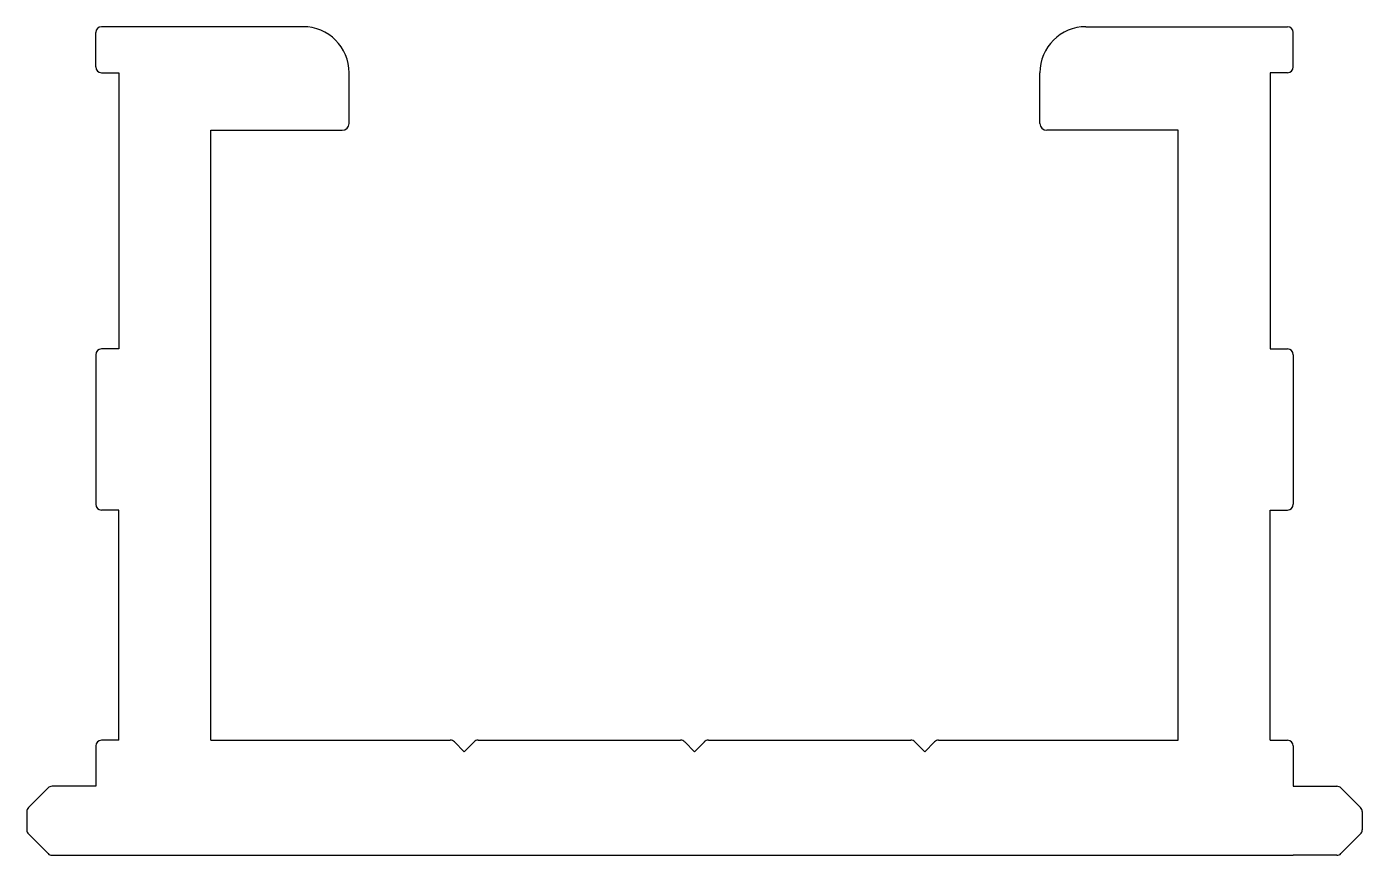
# Model space of a CAD drawing. Extents: x 2333.2 to 2391.2, y 1793.2 to 1829.2.
import ezdxf

# ---------------------------------------------------------------- set-up
doc = ezdxf.new("R2010")
doc.units = 0
doc.layers.add('HT-MAUER', color=6, linetype='CONTINUOUS')

msp = doc.modelspace()

# ---------------------------------------------------------------- linework, layer by layer
at = {"layer": 'HT-MAUER', "color": 0}
for p, q in [((2336.151, 1827.491), (2336.151, 1828.991)), ((2345.151, 1829.241), (2336.401, 1829.241)), ((2379.151, 1829.241), (2387.901, 1829.241)), ((2388.151, 1827.491), (2388.151, 1828.991)), ((2336.401, 1827.241), (2337.151, 1827.241)), ((2337.151, 1827.241), (2337.151, 1815.241)), ((2347.151, 1825.041), (2347.151, 1827.241)), ((2377.151, 1825.041), (2377.151, 1827.241)), ((2387.151, 1827.241), (2387.151, 1815.241)), ((2387.901, 1827.241), (2387.151, 1827.241)), ((2341.151, 1798.241), (2341.151, 1824.741)), ((2341.151, 1824.741), (2346.851, 1824.741)), ((2383.151, 1824.741), (2377.451, 1824.741)), ((2383.151, 1798.241), (2383.151, 1824.741)), ((2336.151, 1814.991), (2336.151, 1808.491)), ((2337.151, 1815.241), (2336.401, 1815.241)), ((2387.151, 1815.241), (2387.901, 1815.241)), ((2388.151, 1814.991), (2388.151, 1808.491)), ((2337.151, 1808.241), (2336.401, 1808.241)), ((2337.151, 1805.241), (2337.151, 1808.241)), ((2387.151, 1805.241), (2387.151, 1808.241)), ((2387.151, 1808.241), (2387.901, 1808.241)), ((2337.151, 1798.241), (2337.151, 1805.241)), ((2387.151, 1798.241), (2387.151, 1805.241)), ((2337.151, 1798.241), (2336.401, 1798.241)), ((2341.151, 1798.241), (2351.547, 1798.241)), ((2351.724, 1798.168), (2352.151, 1797.741)), ((2352.151, 1797.741), (2352.578, 1798.168)), ((2352.754, 1798.241), (2361.547, 1798.241)), ((2361.724, 1798.168), (2362.151, 1797.741)), ((2362.151, 1797.741), (2362.578, 1798.168)), ((2362.754, 1798.241), (2371.547, 1798.241)), ((2371.724, 1798.168), (2372.151, 1797.741)), ((2372.151, 1797.741), (2372.578, 1798.168)), ((2372.754, 1798.241), (2383.151, 1798.241)), ((2387.151, 1798.241), (2387.901, 1798.241)), ((2336.151, 1797.991), (2336.151, 1796.241)), ((2388.151, 1797.991), (2388.151, 1796.241)), ((2334.078, 1796.168), (2333.224, 1795.314)), ((2336.151, 1796.241), (2334.254, 1796.241)), ((2388.151, 1796.241), (2390.047, 1796.241)), ((2390.224, 1796.168), (2391.078, 1795.314)), ((2333.151, 1795.138), (2333.151, 1794.345)), ((2391.151, 1795.138), (2391.151, 1794.345)), ((2333.224, 1794.168), (2334.078, 1793.314)), ((2391.078, 1794.168), (2390.224, 1793.314)), ((2334.254, 1793.241), (2336.151, 1793.241)), ((2336.151, 1793.241), (2388.151, 1793.241)), ((2390.047, 1793.241), (2388.151, 1793.241))]:
    msp.add_line(p, q, dxfattribs=at)
for centre, radius, start, end in [((2336.401, 1828.991), 0.25, 90, 180), ((2345.151, 1827.241), 2, 0, 90), ((2379.151, 1827.241), 2, 90, 180), ((2387.901, 1828.991), 0.25, 0, 90), ((2336.401, 1827.491), 0.25, 180, 270), ((2387.901, 1827.491), 0.25, 270, 0), ((2346.851, 1825.041), 0.3, 270, 0), ((2377.451, 1825.041), 0.3, 180, 270), ((2336.401, 1814.991), 0.25, 90, 180), ((2387.901, 1814.991), 0.25, 0, 90), ((2336.401, 1808.491), 0.25, 180, 270), ((2387.901, 1808.491), 0.25, 270, 0), ((2336.401, 1797.991), 0.25, 90, 180), ((2351.547, 1797.991), 0.25, 45, 90), ((2352.754, 1797.991), 0.25, 90, 135), ((2361.547, 1797.991), 0.25, 45, 90), ((2362.754, 1797.991), 0.25, 90, 135), ((2371.547, 1797.991), 0.25, 45, 90), ((2372.754, 1797.991), 0.25, 90, 135), ((2387.901, 1797.991), 0.25, 0, 90), ((2334.254, 1795.991), 0.25, 90, 135), ((2390.047, 1795.991), 0.25, 45, 90), ((2333.401, 1795.138), 0.25, 135, 180), ((2390.901, 1795.138), 0.25, 0, 45), ((2333.401, 1794.345), 0.25, 180, 225), ((2390.901, 1794.345), 0.25, 315, 0), ((2334.254, 1793.491), 0.25, 225, 270), ((2390.047, 1793.491), 0.25, 270, 315)]:
    msp.add_arc(centre, radius, start, end, dxfattribs=at)

doc.saveas('drawing.dxf')
